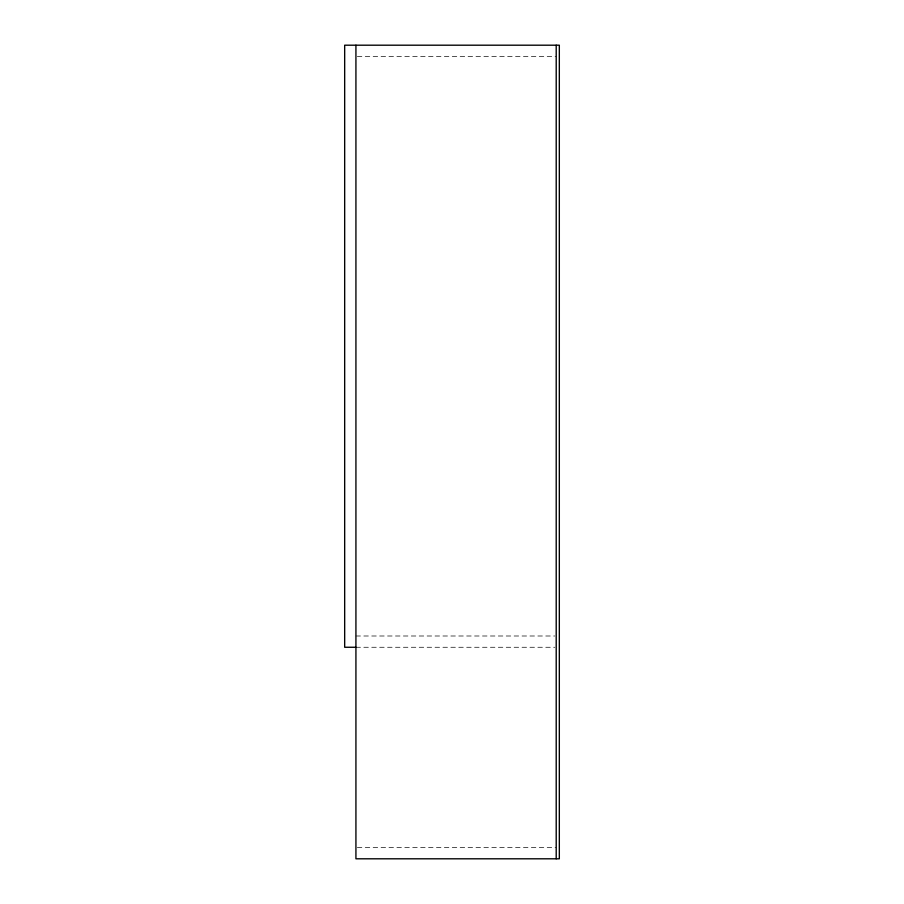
<?xml version="1.0" encoding="UTF-8"?>
<svg xmlns="http://www.w3.org/2000/svg" width="904" height="904" viewBox="0 0 904 904"><rect width="100%" height="100%" fill="white"/><g stroke="black" fill="none" stroke-linecap="round" stroke-linejoin="round"><path stroke-width="0.68" stroke-dasharray="4.52 3.39" d="M357.34 56.466L556.209 56.466M355.927 635.998L554.796 635.998M355.927 647.264L554.796 647.264M357.34 847.534L556.209 847.534"/><path stroke-width="1.36" d="M355.927 647.264L344.673 647.264L344.673 45.2L559.327 45.2L559.327 858.8L355.927 858.8L355.927 45.2M556.209 45.2L556.209 858.8"/></g></svg>
